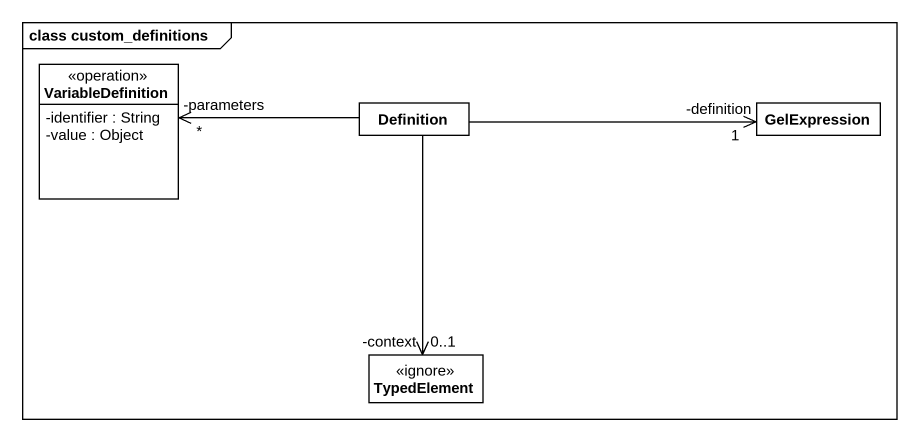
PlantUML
@startuml
mainframe class custom_definitions
hide circle
hide empty members
skinparam classAttributeIconSize 0
class VariableDefinition <<operation>> {
  -identifier : String
  -value : Object
}
class Definition
class GelExpression
class TypedElement <<ignore>>
Definition -left-> "-parameters\n*" VariableDefinition
Definition -right-> "-definition\n1" GelExpression
Definition --> "0..1\n-context" TypedElement
@enduml
